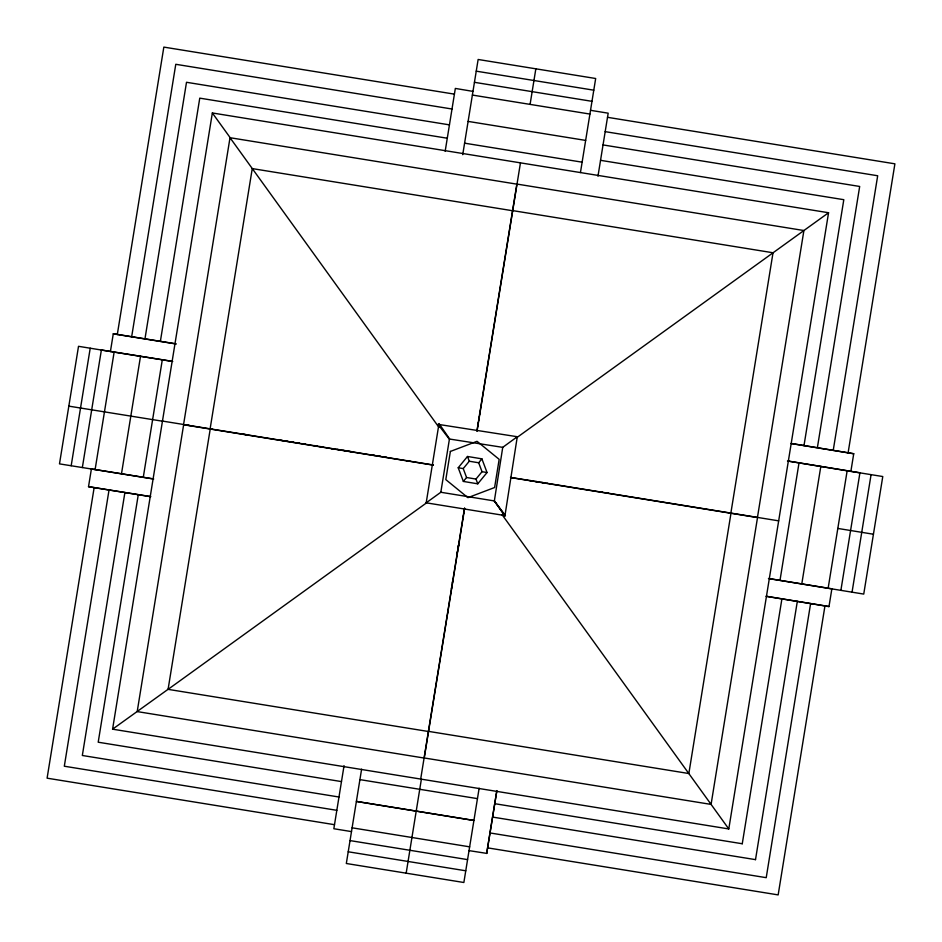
<?xml version="1.0" encoding="UTF-8"?>
<svg xmlns="http://www.w3.org/2000/svg" width="942" height="942" viewBox="0 0 942 942"><rect width="100%" height="100%" fill="white"/><g stroke="black" fill="none" stroke-linecap="round" stroke-linejoin="round"><path stroke-width="1.41" d="M504.971 515.568L494.35 500.932L502.734 447.356L517.288 436.723L504.9 516.016L494.35 500.932L440.821 492.266L426.196 502.816L439.019 423.594L449.487 438.725L440.821 492.266M447.674 612.971L448.121 610.181M458.248 548.15L464.63 508.174M476.923 431.083L516.864 184.149L230.013 137.709L183.572 424.548L433.379 465.018M71.18 465.748L90.22 348.199M82.354 467.538L101.383 349.988L172.41 361.41M149.908 496.564L88.524 486.684L91.398 468.939L153.699 478.972M153.381 478.948L59.487 463.876L78.516 346.315L110.414 351.496L113.287 333.751L175.589 343.783M95.107 469.587L114.147 352.025M117.303 334.504L163.837 47.1L454.409 94.141M94.153 487.579L47.1 778.174L334.492 824.686M109.036 489.981L64.315 766.223L336.824 810.32M121.483 473.826L140.511 356.276M144.95 338.955L186.504 82.284L449.44 124.862M124.897 492.525L82.331 755.484L338.979 797.014M160.364 341.428L199.763 98.145L447.273 138.227M138.286 494.68L98.204 742.214L341.475 781.589M143.278 477.335L162.307 359.773M112.581 729.179L212.35 112.969L828.56 212.739L728.79 828.948L112.581 729.179L169.018 688.637M428.351 731.487L168.088 689.356L210.219 429.093M210.113 428.857L252.256 168.594L512.519 210.725M344.054 765.669L333.845 828.736L351.496 831.598M445.166 151.285L455.339 88.43L472.966 91.386M361.61 769.155L346.326 863.496L463.864 882.501L479.148 788.183M462.722 154.688L478.136 59.476L595.674 78.504L580.449 172.551M451.395 588.832L451.866 585.924M452.337 583.027L452.808 580.119M457.035 553.99L457.506 551.082M457.977 548.173L458.448 545.277M462.675 519.136L463.146 516.228M463.617 513.331L464.088 510.423M477.676 425.925L478.147 423.029M478.618 420.12L479.089 417.212M479.56 414.315L480.031 411.407M420.685 779.069L464.512 508.233M477.052 431.024L520.455 162.86M458.683 545.183L424.241 757.969L711.08 804.409L757.521 517.57L510.576 477.559M462.946 519.089L463.417 516.181M463.888 513.284L464.335 510.328M530.087 104.397L535.845 68.813M406.167 873.163L421.38 779.187M496.858 790.597L486.673 853.487L496.787 791.044M597.97 176.225L608.179 113.181L590.528 110.32M730.98 513.26L688.849 773.523L428.586 731.381M730.874 513.025L773.017 252.762L512.754 210.619M757.462 517.37L803.903 230.531L517.052 184.09M779.988 580.425L799.028 462.863M803.985 445.637L843.808 199.692L600.537 160.328M742.261 843.761L781.907 598.888M755.508 859.657L797.321 601.396M801.783 583.969L820.812 466.42M791.48 443.494L853.735 453.738L833.223 450.394L877.685 175.754L605.176 131.644M810.603 603.563L766.223 877.673L490.005 832.952M848.106 452.819L894.9 163.826L607.508 117.314M765.999 596.31L824.957 605.906L778.163 894.9L487.591 847.859M828.136 588.267L847.164 470.706M824.957 605.918L828.984 606.566L831.868 588.821L769.59 578.682M853.746 453.632L850.873 471.389L788.619 461.144M840.888 590.351L859.928 472.79L787.477 460.991M852.051 592.177L871.079 474.615M113.264 333.845L131.656 336.812L175.777 64.291L452.007 109.013M110.414 351.496L172.727 361.434M88.524 486.684L150.838 496.622M469.034 850.626L486.696 853.381M828.984 606.566L766.729 596.333M458.212 467.762L467.491 456.47L481.904 458.848L487.049 472.531L477.771 483.823L463.358 481.433L458.212 467.762L463.228 468.586L466.584 477.512L475.981 479.066L482.033 471.695L478.677 462.781L469.281 461.227L463.228 468.586M463.358 481.433L466.584 477.512M478.677 462.781L481.904 458.848M426.95 502.569L168.088 689.356M516.51 437.842L828.56 212.739M517.288 436.723L438.006 424.336L449.146 438.972L502.734 447.356M331.419 448.627L334.21 449.075M433.426 465.136L183.643 424.748L137.202 711.587L424.041 758.027M510.517 477.429L547.643 483.364M599.913 491.924L602.703 492.372M605.494 492.819L608.285 493.267M476.24 71.168L593.79 90.185M474.438 82.319L591.976 101.324M472.378 95.06L589.916 114.064M468.115 121.4L585.653 140.405M603.033 144.927L859.681 186.457L817.362 447.815L790.927 443.505M464.594 143.172L582.132 162.177M131.656 336.8L176.284 343.995M818.81 448.051L833.223 450.382M850.002 471.247L882.772 476.534L863.743 594.084L768.448 578.529M837.827 528.438L873.434 534.232M162.46 421.074L183.855 424.536M186.716 425.007L189.566 425.466M209.536 428.704L212.386 429.163M243.813 434.25L246.686 434.709M279.786 440.067L282.612 440.526M285.438 440.986L288.264 441.445M291.09 441.904L293.916 442.363M296.506 442.74L299.403 443.211M302.311 443.682L305.208 444.153M313.91 445.554L316.818 446.025M319.715 446.496L322.623 446.967M337.13 449.322L340.027 449.781M342.935 450.252L345.832 450.723M348.422 451.194L351.637 451.665M371.949 454.951L374.857 455.422M377.754 455.893L380.662 456.364M383.264 456.835L386.455 457.306M406.779 460.591L409.676 461.062M530.111 480.561L533.101 481.009M535.904 481.503L538.906 481.951M541.709 482.445L544.723 482.893M547.514 483.376L778.669 520.844M68.825 406.143L162.719 421.239M406.708 460.72L409.605 461.191M530.24 480.809L533.148 481.28M536.057 481.751L538.954 482.222M426.196 502.816L505.418 515.639L494.35 500.932M359.915 779.623L477.453 798.628M494.738 803.691L742.261 843.749M492.572 817.079L755.508 859.634M352.108 827.818L469.646 846.834M350.035 840.594L467.573 859.61M348.222 851.78L465.76 870.785M482.033 471.695L487.049 472.531M439.031 427.456L230.013 137.709M502.062 514.662L728.79 828.948M212.35 112.969L230.178 137.697M467.491 456.47L469.281 461.227M475.981 479.066L477.771 483.823M450.37 451.442L445.802 479.619L467.927 497.659L494.609 487.52L499.166 459.343L477.041 441.315L450.37 451.442M473.92 820.447L356.382 801.418L473.908 820.47"/></g></svg>
